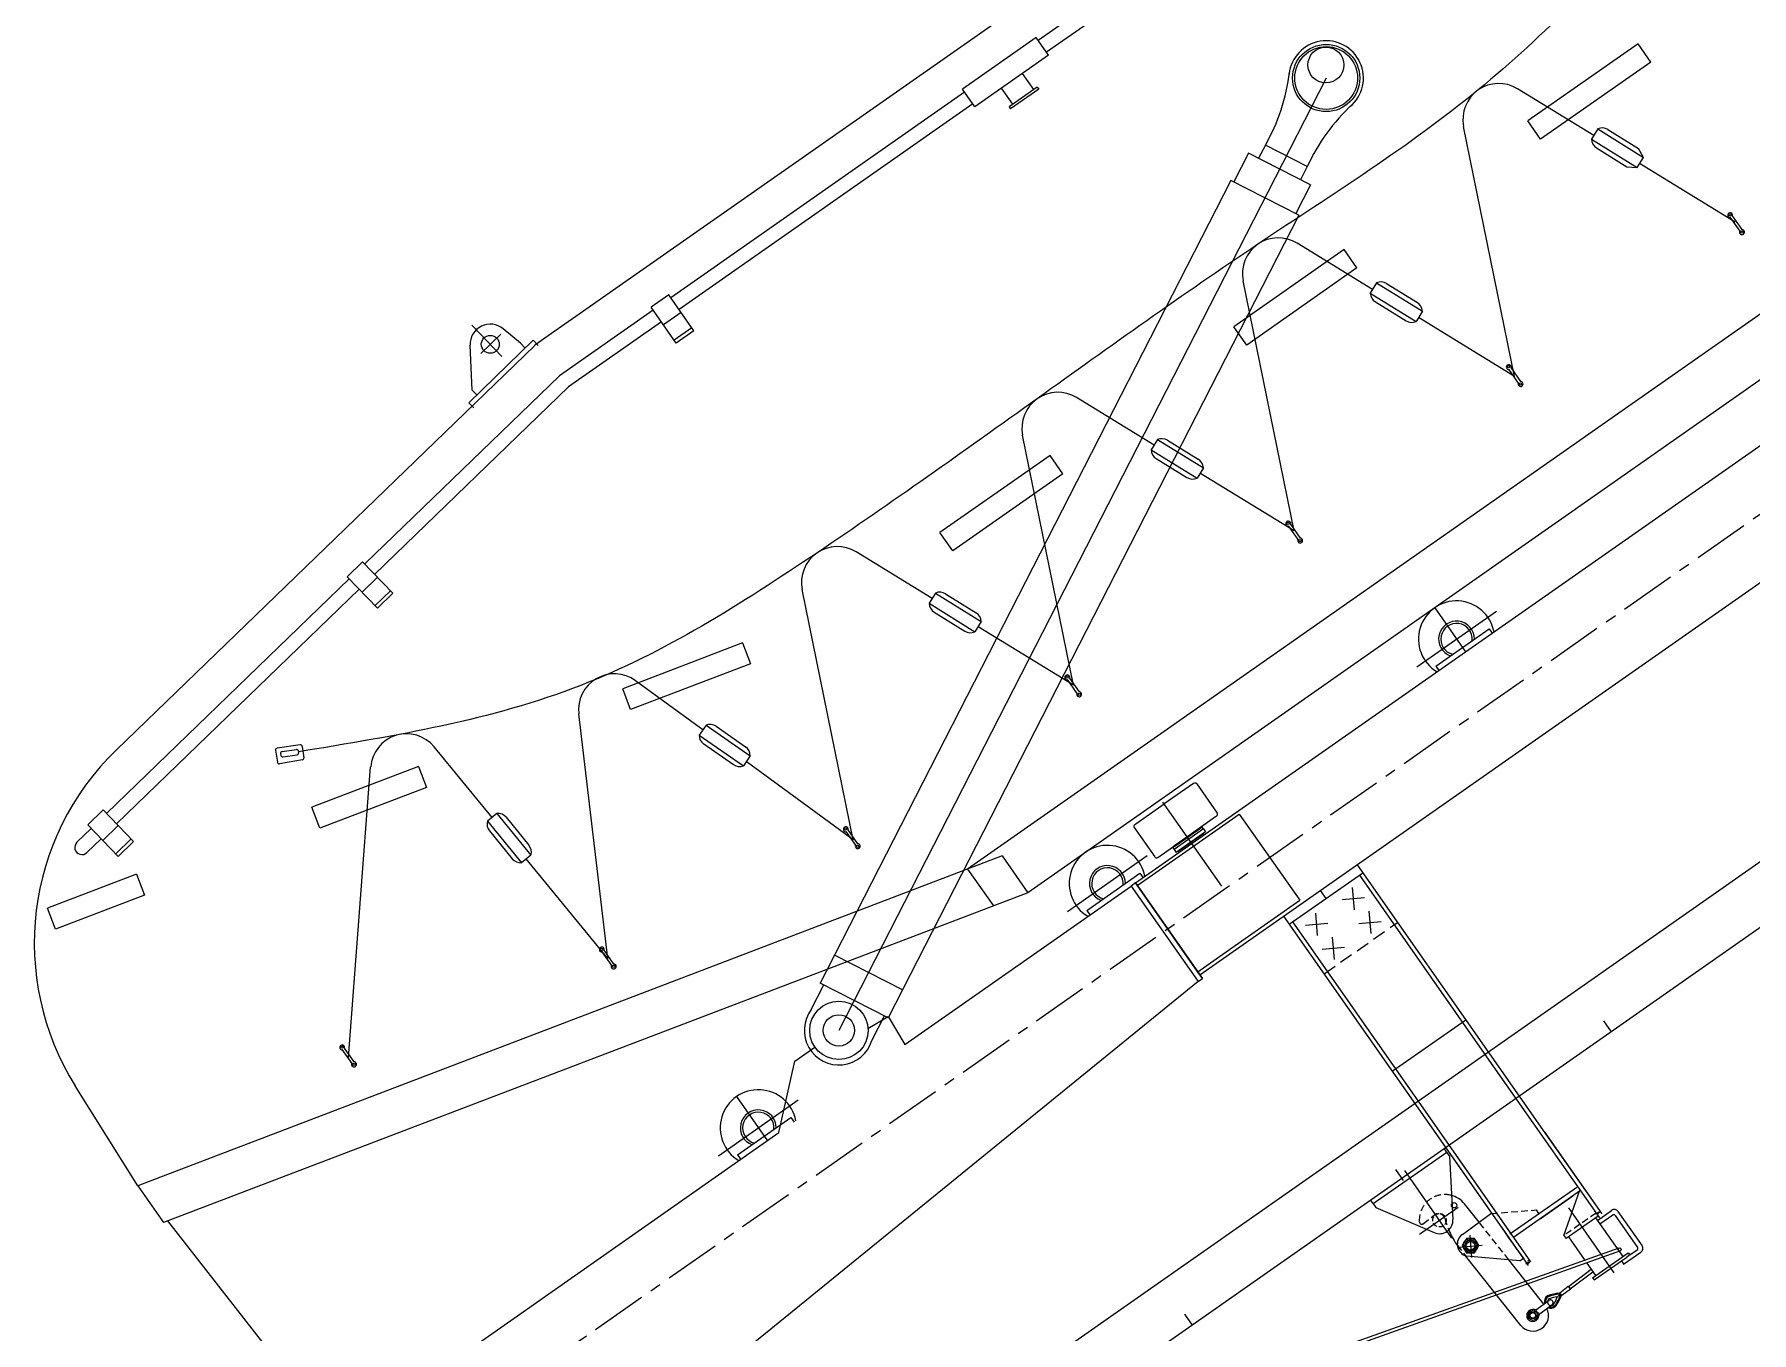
# Model space of a CAD drawing. Header units: millimetres. Extents: x -1838618 to -1600818, y -1770412 to -1553248.
# Drawn here: x -1829004 to -1825175, y -1641528 to -1638634 of the extents above; entities that cross this region are included whole.
import ezdxf

# ---------------------------------------------------------------- set-up
doc = ezdxf.new("R2010")
doc.units = ezdxf.units.MM
doc.header["$LTSCALE"] = 100
doc.header["$PDMODE"] = 35
for name, pattern in [('CENTER', [2, 1.25, -0.25, 0.25, -0.25]), ('CENTER2', [28.575, 19.05, -3.175, 3.175, -3.175]), ('DASHED', [0.75, 0.5, -0.25]), ('KM_LONGDASH_SHORTDASH', [17, 10, -2, 3, -2])]:
    doc.linetypes.add(name, pattern=pattern)
doc.layers.add('3中心线层', color=1, linetype='KM_LONGDASH_SHORTDASH', lineweight=13)
for name, color, linetype in [('CENTER', 6, 'CENTER2'), ('DIMEN0', 4, 'Continuous'), ('DRAWING', 7, 'Continuous'), ('DRAWING0', 75, 'Continuous'), ('EQUIP', 7, 'Continuous'), ('HIDDEN0', 125, 'DASHED'), ('HULL', 7, 'Continuous'), ('PV-ADF', 7, 'Continuous'), ('PV-AE2', 7, 'Continuous'), ('SOLID', 7, 'Continuous')]:
    doc.layers.add(name, color=color, linetype=linetype)

# ---------------------------------------------------------------- blocks, each defined once
blk = doc.blocks.new('A$C52FD3DF6')
for p, q in [((1000, 865), (0, 865)), ((0, 825), (0, 865)), ((0, 825), (0, 765)), ((1000, 815), (0, 815)), ((1000, 825), (1000, 765)), ((1000, 765), (628, 164))]:
    blk.add_line(p, q)
at = {"color": 7}
blk.add_line((0, 765), (372, 164), dxfattribs=at)
blk.add_arc((500, 242, 0), 150, 211.3045, 328.6953, dxfattribs=at)
at = {"layer": 'CENTER', "color": 7}
for p, q in [((500, 0), (500, 917)), ((229, 242, 0), (755, 242, 0))]:
    blk.add_line(p, q, dxfattribs=at)
at = {"layer": 'DRAWING0', "color": 7, "linetype": 'DASHED'}
blk.add_circle((500, 242, 0), 75, dxfattribs=at)
blk = doc.blocks.new('fet')
blk.add_line((136129.9, 12849.6), (136129.9, 12841.6))
at = {"xscale": 0.2, "yscale": 0.2, "zscale": 0.2}
blk.add_blockref('A$C52FD3DF6', (135929.9, 12676.6), dxfattribs=at)
blk = doc.blocks.new('rr')
blk.add_circle((12724.9, 2371), 15)
at = {"layer": 'DRAWING'}
for p, q in [((12688.4, 2385.1), (12610.8, 2384.9)), ((12688.5, 2356.9), (12616.6, 2356.7))]:
    blk.add_line(p, q, dxfattribs=at)
for centre, radius in [((12724.9, 2371), 17.6), ((12725.4, 2371), 15)]:
    blk.add_circle(centre, radius, dxfattribs=at)
for centre, radius, start, end in [((12610.9, 2370.8), 14.1, 90.12704, 270.12704), ((12688.4, 2400.1), 15, 270.12704, 321.90028), ((12688.5, 2341.9), 15, 38.35367, 90.12704), ((12690.8, 2398.2), 20, 270.12704, 321.90028), ((12690.9, 2343.7), 20, 38.35367, 90.12704), ((12725.4, 2371), 32, 218.35367, 141.90028), ((12725.4, 2371), 24, 218.35367, 141.90028)]:
    blk.add_arc(centre, radius, start, end, dxfattribs=at)
at = {"layer": 'HIDDEN0'}
blk.add_arc((12608.9, 2370.8), 16.1, 298.6358, 61.61831, dxfattribs=at)
blk = doc.blocks.new('A$C5328532F')
at = {"linetype": 'Continuous', "extrusion": (-0.573576, 0.819152, 0)}
for p, q in [((-5298.3, -897.1, 1180), (-5179.5, -813.9, 1180)), ((-6076.6, -1442.1, 1180), (-5957.9, -1358.9, 1180)), ((-5967.1, -1381.1, 1180), (-5967.1, -1381.1, 1180)), ((-5959.1, -1392.6, 1180), (-5959.1, -1392.6, 1180)), ((-5956.1, -1396.9, 1180), (-5950.3, -1405, 1180)), ((-5943.5, -1414.8, 1180), (-5836.8, -1567.2, 1180)), ((-5837.9, -1565.6, 1180), (-5843.7, -1557.4, 1180)), ((-5831.6, -1574.6, 1180), (-5831.6, -1574.6, 1180)), ((-5831.1, -1575.4, 1180), (-5818.5, -1593.4, 1180)), ((-5824.7, -1584.4, 1180), (-5824.7, -1584.4, 1180)), ((-6854.7, -1986.9, 1180), (-6735.9, -1903.7, 1180))]:
    blk.add_line(p, q, dxfattribs=at)
at = {"linetype": 'Continuous'}
for p, q in [((-5179.5, -813.9, 1180), (-5172.6, -823.8, 1180)), ((-5298.3, -897.1, 1180), (-5291.4, -906.9, 1180)), ((-5957.9, -1358.9, 1180), (-5951, -1368.8, 1180)), ((-6076.6, -1442.1, 1180), (-6069.8, -1451.9, 1180)), ((-6735.9, -1903.7, 1180), (-6729, -1913.5, 1180)), ((-6854.7, -1986.9, 1180), (-6847.8, -1996.7, 1180))]:
    blk.add_line(p, q, dxfattribs=at)
for p, q in [((-5810.5, -1248.2, 1180), (-5883.3, -1299.2, 1180)), ((-5823, -1258.8, 1180), (-5880.4, -1299, 1180)), ((-5543.1, -1415.3, 1180), (-5555.7, -1397.2, 1180)), ((-5201.9, -2136.8, 1180), (-5234.1, -2096.1, 1180)), ((-5239.2, -2163.9, 1180), (-5175.4, -2117.6, 1180)), ((-5250.3, -2188.4, 1180), (-5252.6, -2185.6, 1180)), ((-5109, -2366.8, 1180), (-5231.9, -2211.7, 1180)), ((-5111.1, -2223.1, 1180), (-5229.7, -2212.4, 1180)), ((-5111.1, -2223.1, 1180), (-5103.1, -2217.2, 1180)), ((-5174.9, -2247.4, 1180), (-5174.9, -2247.4, 1180)), ((-5057.5, -2319.2, 1180), (-5135.3, -2220.9, 1180))]:
    blk.add_line(p, q)
at = {"color": 0, "linetype": 'Continuous'}
blk.add_line((-5736.5, -1226.8, 1180), (-5601.8, -1419.2, 1180), dxfattribs=at)
at = {"color": 1, "linetype": 'Continuous'}
for p, q in [((-6265.3, -1320.4, 1180), (-6207.9, -1402.2, 1180)), ((-8192, -2055.7, 1180), (-8331.2, -1832.8, 1180)), ((-8192, -2055.7, 1180), (-8134.6, -2137.6, 1180))]:
    blk.add_line(p, q, dxfattribs=at)
at = {"color": 1, "linetype": 'ByBlock'}
for p, q in [((-6341.9, -1349.6, 1180), (-6284.6, -1431.5, 1180)), ((-4924.7, -1687.9, 1180), (-4907.5, -1712.4, 1180)), ((-5388.5, -2019.3, 1180), (-5371.3, -2043.8, 1180))]:
    blk.add_line(p, q, dxfattribs=at)
at = {"color": 0}
for p, q in [((-5012.7, -2166.6, 1180), (-4977, -2065.1, 1180)), ((-5065.7, -2129.3, 1180), (-4992.8, -2078.3, 1180)), ((-4937.9, -2132.9, 1180), (-4906.4, -2110.4, 1180)), ((-4903.8, -2120.8, 1180), (-4932.4, -2140.8, 1180)), ((-5012.7, -2166.6, 1180), (-5008.1, -2173.1, 1180)), ((-4948.8, -2260.5, 1180), (-4869.3, -2204.8, 1180)), ((-4945.3, -2265.4, 1180), (-4872.4, -2214.4, 1180)), ((-4879.8, -2230.2, 1180), (-4841, -2203.5, 1180)), ((-4865.8, -2209.7, 1180), (-4872.4, -2214.4, 1180)), ((-4869.3, -2204.8, 1180), (-4865.8, -2209.7, 1180)), ((-4865.8, -2209.7, 1180), (-4849.4, -2198.5, 1180)), ((-4884.7, -2222.9, 1180), (-4879.8, -2230.2, 1180)), ((-4948.8, -2260.5, 1180), (-4945.3, -2265.4, 1180)), ((-5048.5, -2312.5, 1180), (-5046.5, -2311.1, 1180))]:
    blk.add_line(p, q, dxfattribs=at)
at = {"color": 2}
for p, q in [((-4890.4, -2194.9, 1180), (-7856.9, -3250, 1180)), ((-4886.4, -2200.5, 1180), (-7848.7, -3256.2, 1180)), ((-5002.9, -2279.9, 1180), (-4952.2, -2241.6, 1180)), ((-4998.6, -2285.5, 1180), (-4948.2, -2247.3, 1180))]:
    blk.add_line(p, q, dxfattribs=at)
for centre, radius in [((-5257.5, -2099.1, 1180), 6), ((-5082, -2344.6, 1180), 11)]:
    blk.add_circle(centre, radius)
at = {"color": 0}
blk.add_circle((-4888.4, -2197.7, 1180), 3.42, dxfattribs=at)
for centre, radius, start, end in [((-5278.3, -2131.9, 1180), 56.8, 38.9533, 76.4963), ((-5087.5, -2077.1, 1180), 197.5, 202.8667, 213.3158), ((-5223.2, -2185.9, 1180), 27.2, 125.9723, 256.1589), ((-5082, -2344.6, 1180), 35, 219.396, 26.4761)]:
    blk.add_arc(centre, radius, start, end)
for centre, radius, start, end in [((-4900.5, -2118.5, 1180), 10, 35, 126.1995), ((-4901.5, -2124, 1180), 4, 35, 125), ((-4851.7, -2195.2, 1180), 4, 304.4978, 35), ((-4846.7, -2195.3, 1180), 10, 303.8005, 35)]:
    blk.add_arc(centre, radius, start, end, dxfattribs=at)
at = {"layer": '3中心线层', "ltscale": 10}
for p, q in [((-5506.9, -1417.5, 1180), (-5457.1, -1413.1, 1180)), ((-5479.8, -1440.2, 1180), (-5484.2, -1390.4, 1180)), ((-5561.8, -1497.5, 1180), (-5566.1, -1447.7, 1180)), ((-5442.6, -1493.4, 1180), (-5446.9, -1443.6, 1180)), ((-5588.8, -1474.8, 1180), (-5539, -1470.5, 1180)), ((-5469.6, -1470.7, 1180), (-5419.8, -1466.3, 1180)), ((-5551.6, -1528.1, 1180), (-5501.8, -1523.7, 1180)), ((-5524.5, -1550.8, 1180), (-5528.8, -1501, 1180)), ((-5217.7, -2215.3, 1180), (-5222.1, -2165.5, 1180)), ((-5244.8, -2192.5, 1180), (-5195, -2188.2, 1180))]:
    blk.add_line(p, q, dxfattribs=at)
at = {"layer": 'CENTER', "extrusion": (-0.087156, 0.996195, 1e-16)}
for p, q in [((-5341, -898.9, 1180), (-5163.1, -774.4, 1180)), ((-6119.4, -1443.9, 1180), (-5941.5, -1319.4, 1180)), ((-6897.4, -1988.7, 1180), (-6719.5, -1864.2, 1180))]:
    blk.add_line(p, q, dxfattribs=at)
at = {"layer": 'CENTER'}
for p, q in [((-5300.8, -767, 1180), (-5232, -865.3, 1180)), ((-5300.8, -767, 1180), (-5232, -865.3, 1180)), ((-5842.1, -1292.6, 1180), (-5906.8, -1200.2, 1180)), ((-5775.5, -1387.6, 1180), (-5842.1, -1292.6, 1180)), ((-6857.2, -1856.8, 1180), (-6788.4, -1955.1, 1180)), ((-5002.9, -2104.6, 1180), (-4901.5, -2249.4, 1180))]:
    blk.add_line(p, q, dxfattribs=at)
at = {"layer": 'Defpoints', "color": 0, "linetype": 'ByBlock'}
blk.add_point((-6731.6, -1789.1, 1180), dxfattribs=at)
at = {"layer": 'DIMEN0', "linetype": 'Continuous'}
blk.add_line((-5137, -2170.5, 1180), (-5136.8, -2169.2, 1180), dxfattribs=at)
at = {"layer": 'DIMEN0', "color": 0, "linetype": 'ByBlock'}
for centre, radius in [((-5221, -2189, 1180), 12.5), ((-5221.1, -2189.4, 1180), 9.75), ((-5221.1, -2189.4, 1180), 9.75), ((-5221.1, -2189.4, 1180), 9.75)]:
    blk.add_circle(centre, radius, dxfattribs=at)
at = {"layer": 'DRAWING', "linetype": 'Continuous'}
for p, q in [((-5838.3, -1158.5, 1180), (-5903.9, -1204.3, 1180)), ((-5816, -1260, 1180), (-5881.6, -1305.9, 1180)), ((-5818.9, -1255.9, 1180), (-5823, -1258.8, 1180)), ((-5816, -1260, 1180), (-5818.9, -1255.9, 1180)), ((-5880.4, -1299, 1180), (-5884.4, -1301.8, 1180)), ((-5882.9, -1298.9, 1180), (-5881.2, -1297.7, 1180)), ((-5881.2, -1297.7, 1180), (-5880.4, -1299, 1180))]:
    blk.add_line(p, q, dxfattribs=at)
at = {"layer": 'DRAWING', "linetype": 'Continuous', "extrusion": (2e-16, 3e-16, -1)}
for p, q in [((-5831.4, -1159.7, 1180), (-5785.8, -1224.8, 1180)), ((-5787, -1231.8, 1180), (-5821.8, -1256.1, 1180)), ((-5816, -1260, 1180), (-5811.5, -1266.6, 1180)), ((-5811.5, -1266.6, 1180), (-5877, -1312.5, 1180)), ((-5884.4, -1301.8, 1180), (-5877, -1312.5, 1180))]:
    blk.add_line(p, q, dxfattribs=at)
at = {"layer": 'DRAWING', "linetype": 'Continuous', "extrusion": (1e-16, 2e-16, -1)}
for p, q in [((-5970.6, -1257.2, 1180), (-5925, -1322.3, 1180)), ((-5823.9, -1257.6, 1180), (-5823, -1258.8, 1180)), ((-5918.1, -1323.5, 1180), (-5883.3, -1299.2, 1180))]:
    blk.add_line(p, q, dxfattribs=at)
at = {"layer": 'DRAWING', "extrusion": (-0.087156, 0.996195, 0)}
for p, q in [((-5473.8, -1339.9, 1180), (-5102.2, -1870.5, 1180)), ((-5468.5, -1363.1, 1180), (-5200.7, -1745.6, 1180)), ((-5637.6, -1454.6, 1180), (-5262, -1991.1, 1180)), ((-5617.6, -1467.5, 1180), (-5254.8, -1985.6, 1180)), ((-5200.7, -1745.6, 1180), (-4933.5, -2127.2, 1180)), ((-5058.8, -1932.6, 1180), (-4928.6, -2118.4, 1180)), ((-5055.6, -1937.1, 1180), (-4928.6, -2118.4, 1180)), ((-5254.8, -1985.6, 1180), (-5087, -2225.3, 1180)), ((-5251.7, -1990.1, 1180), (-5087, -2225.3, 1180)), ((-5262, -1991.1, 1180), (-5092.5, -2233.1, 1180)), ((-5258.8, -1995.5, 1180), (-5092.5, -2233.1, 1180)), ((-4984.3, -2059.2, 1180), (-5133.4, -2163.6, 1180)), ((-4976, -2066.4, 1180), (-5125.1, -2170.8, 1180)), ((-4976, -2066.4, 1180), (-5125.1, -2170.8, 1180)), ((-5173, -2097.5, 1180), (-5173, -2097.5, 1180)), ((-5163.4, -2116.2, 1180), (-5163.4, -2116.2, 1180)), ((-5163.4, -2120.8, 1180), (-5163.4, -2120.8, 1180)), ((-5160.3, -2120.7, 1180), (-5160.3, -2120.6, 1180)), ((-4936.4, -2123, 1180), (-5008.1, -2173.1, 1180)), ((-4944.7, -2111.1, 1180), (-4936.4, -2123, 1180)), ((-4942.1, -2126.9, 1180), (-4889.1, -2202.7, 1180)), ((-4934.9, -2114.1, 1180), (-4939.8, -2117.5, 1180)), ((-4931.8, -2114, 1180), (-4936.7, -2117.4, 1180)), ((-4931.8, -2114, 1180), (-4936.7, -2117.4, 1180)), ((-4898.2, -2121.8, 1180), (-4848.4, -2192.9, 1180)), ((-4892.3, -2112.7, 1180), (-4838.5, -2189.6, 1180)), ((-5152, -2148.1, 1180), (-5117.4, -2197.6, 1180)), ((-5143.4, -2160.4, 1180), (-5108.8, -2209.9, 1180)), ((-5002.7, -2169.4, 1180), (-4965.5, -2222.6, 1180)), ((-4889.1, -2202.7, 1180), (-4881.5, -2213.4, 1180)), ((-5092.8, -2226.7, 1180), (-5097.8, -2230.2, 1180)), ((-5089.7, -2226.6, 1180), (-5094.6, -2230.1, 1180)), ((-5089.7, -2226.6, 1180), (-5094.6, -2230.1, 1180)), ((-4961.5, -2228.3, 1180), (-4942.2, -2255.9, 1180))]:
    blk.add_line(p, q, dxfattribs=at)
at = {"layer": 'DRAWING'}
for p, q in [((-5967.6, -1380.4, 1180), (-5977.4, -1387.3, 1180)), ((-5828.3, -1600.3, 1180), (-5818.5, -1593.4, 1180)), ((-5102.2, -1870.5, 1180), (-5058.8, -1932.6, 1180)), ((-5102.2, -1870.5, 1180), (-5058.8, -1932.6, 1180)), ((-5022, -2293.9, 1180), (-5003.2, -2279.5, 1180)), ((-5017.2, -2300.2, 1180), (-5022, -2293.9, 1180)), ((-4998.3, -2285.8, 1180), (-5017.2, -2300.2, 1180)), ((-5003.2, -2279.5, 1180), (-4998.3, -2285.8, 1180)), ((-5027.4, -2302.9, 1180), (-5021.5, -2298.3, 1180)), ((-5022.3, -2297.1, 1180), (-5020.6, -2299.5, 1180)), ((-5021.5, -2298.3, 1180), (-5019.7, -2297, 1180))]:
    blk.add_line(p, q, dxfattribs=at)
at = {"layer": 'DRAWING', "extrusion": (-0.573576, 0.819152, -2e-16)}
blk.add_line((-5818.5, -1593.4, 1180), (-5967.6, -1380.4, 1180), dxfattribs=at)
at = {"layer": 'DRAWING', "extrusion": (-0.104047, 0.994572, -1.671e-13)}
blk.add_line((-5137.5, -2169.7, 1180), (-5102.1, -2218.6, 1180), dxfattribs=at)
at = {"layer": 'DRAWING'}
for radius in [65, 35]:
    blk.add_circle((-6629, -1709.2, 1180), radius, dxfattribs=at)
for centre, radius, start, end in [((-5252.1, -836.7, 1180), 85, 10.6843, 239.3157), ((-5252.1, -836.7, 1180), 40, 359.9004, 250.0996), ((-5252.1, -836.7, 1180), 35, 353.9177, 256.0823), ((-6030.4, -1381.7, 1180), 85, 10.6843, 239.3157), ((-6030.4, -1381.7, 1180), 40, 359.9004, 250.0996), ((-6030.4, -1381.7, 1180), 35, 353.9177, 256.0823), ((-6808.5, -1926.5, 1180), 85, 10.6843, 239.3157), ((-6808.5, -1926.5, 1180), 40, 359.9004, 250.0996), ((-6808.5, -1926.5, 1180), 35, 353.9177, 256.0823), ((-5016.7, -2381.5, 1180), 86.7, 93.8256, 111.8753), ((-5094.8, -2183.6, 1180), 132.8, 303.0054, 303.4326), ((-5041.7, -2313.7, 1180), 14.7, 119.7978, 196.8835), ((-5041.7, -2313.7, 1180), 12.5, 120.4658, 193.3203), ((-5041.7, -2313.7, 1180), 7.31, 122.077, 173.3474), ((-5016.7, -2381.5, 1180), 84.5, 93.8256, 111.8753), ((-5041.7, -2313.7, 1180), 14.7, 245.3212, 274.6575), ((-5016.7, -2381.5, 1180), 79.3, 97.7786, 111.564), ((-5041.7, -2313.7, 1180), 12.5, 251.0208, 276.5899), ((-5040.5, -2315.4, 1180), 7.31, 259.2906, 310.5612), ((-5041.7, -2313.7, 1180), 12.5, 276.5899, 314.1648), ((-5041.7, -2313.7, 1180), 14.7, 275.768, 314.8328), ((-5102.3, -2279.2, 1180), 78.5, 327.6767, 342.4092), ((-5100.4, -2271.7, 1180), 84.5, 322.8609, 340.805), ((-5100.4, -2271.7, 1180), 86.7, 322.7553, 340.805), ((-5098.2, -2200.2, 1180), 127.8, 308.5499, 308.9927)]:
    blk.add_arc(centre, radius, start, end, dxfattribs=at)
at = {"layer": 'DRAWING', "linetype": 'Continuous'}
for centre, start, end in [((-5835.5, -1162.6, 1180), 35, 125), ((-5789.9, -1227.7, 1180), 305, 35), ((-5966.5, -1254.3, 1180), 125, 215), ((-5920.9, -1319.4, 1180), 215, 305)]:
    blk.add_arc(centre, 5, start, end, dxfattribs=at)
at = {"layer": 'DRAWING'}
for centre, start_param, end_param in [((-4941.7, -2114.8, 1180), -1.570796, 0), ((-4938.6, -2114.7, 1180), -1.570796, 0), ((-4938.6, -2114.7, 1180), -1.570796, 0), ((-5094.7, -2224, 1180), 0, 1.570796), ((-5091.6, -2223.9, 1180), 0, 1.570796), ((-5091.6, -2223.9, 1180), 0, 1.570796)]:
    blk.add_ellipse(centre, major_axis=(1.89, -2.7), ratio=0.910148, start_param=start_param, end_param=end_param, dxfattribs=at)
at = {"layer": 'DRAWING0', "linetype": 'DASHED', "ltscale": 0.3}
for p, q in [((-5326.6, -2140.4, 1180), (-5302, -2120.9, 1180)), ((-5135.3, -2220.9, 1180), (-5201.9, -2136.8, 1180)), ((-5175.4, -2117.6, 1180), (-5074.2, -2109.4, 1180)), ((-5068.4, -2117.5, 1180), (-5074.2, -2109.4, 1180)), ((-5250.3, -2188.4, 1180), (-5231.9, -2211.7, 1180))]:
    blk.add_line(p, q, dxfattribs=at)
at = {"layer": 'DRAWING0', "linetype": 'DASHED', "ltscale": 0.3, "extrusion": (-0.087156, 0.996195, 0)}
blk.add_line((-4941, -2116.4, 1180), (-5012.7, -2166.6, 1180), dxfattribs=at)
at = {"layer": 'DRAWING0', "color": 0}
for p, q in [((-5223.1, -2203.2, 1180), (-5222.7, -2203.7, 1180)), ((-5221.1, -2200.6, 1180), (-5221.1, -2199.1, 1180)), ((-5218.1, -2203.4, 1180), (-5218.5, -2203.9, 1180))]:
    blk.add_line(p, q, dxfattribs=at)
at = {"layer": 'DRAWING0', "color": 0, "elevation": 1180}
blk.add_lwpolyline([(-5202.7, -2189), (-5211.9, -2173.2), (-5230.2, -2173.2), (-5239.3, -2189), (-5230.2, -2204.9), (-5211.9, -2204.9)], close=True, dxfattribs=at)
at = {"layer": 'DRAWING0'}
blk.add_circle((-5221, -2189, 1180), 15.8, dxfattribs=at)
at = {"layer": 'DRAWING0', "linetype": 'DASHED', "ltscale": 0.3}
for centre, radius, start, end in [((-5278.3, -2131.9, 1180), 56.8, 76.4963, 183.2733), ((-5329.5, -2135.6, 1180), 5.58, 175.4576, 300.6345), ((-5292.7, -2132.6, 1180), 15, 17.0084, 128.3752), ((-5087.5, -2077.1, 1180), 197.5, 195.0134, 202.8667)]:
    blk.add_arc(centre, radius, start, end, dxfattribs=at)
at = {"layer": 'DRAWING0', "color": 0}
for centre, radius, start, end in [((-5218.9, -2177.4, 1180), 4.12, 153.6562, 213.875), ((-5221.1, -2176.3, 1180), 1.71, 28.1685, 152.6178), ((-5218.9, -2177.4, 1180), 3.47, 153.6562, 219.9331), ((-5221.1, -2176.3, 1180), 1.06, 28.1685, 152.6178), ((-5223.3, -2177.4, 1180), 3.5, 320.1476, 26.0067), ((-5223.3, -2177.4, 1180), 4.15, 326.1462, 26.0067), ((-5227, -2199.5, 1180), 5.4, 316.9282, 4.319), ((-5225.2, -2200.4, 1180), 4.17, 307.8738, 357.923), ((-5216.9, -2200, 1180), 4.24, 187.6921, 247.1572), ((-5216.7, -2199.8, 1180), 3.85, 169.3823, 248.7713)]:
    blk.add_arc(centre, radius, start, end, dxfattribs=at)
at = {"layer": 'EQUIP', "color": 21, "linetype": 'ByBlock'}
for p, q in [((-5827.4, 854.1, 1180), (-7306.8, -181.8, 1180)), ((-3095.2, 777.3, 1180), (-6208, -1402.3, 1180)), ((-3491.7, 646.1, 1180), (-6341.9, -1349.6, 1180)), ((-5978, 642.2, 1180), (-6184.7, 497.5, 1180)), ((-5959.6, 616, 1180), (-6166.4, 471.3, 1180)), ((-6189.3, 504, 1180), (-6353.1, 389.3, 1180)), ((-6161.8, 464.7, 1180), (-6189.3, 504, 1180)), ((-6161.8, 464.7, 1180), (-6325.6, 350, 1180)), ((-4847.5, 490.3, 1180), (-5093.3, 318.2, 1180)), ((-4818.9, 449.4, 1180), (-4847.5, 490.3, 1180)), ((-6194.6, 388.2, 1180), (-6219.8, 424.1, 1180)), ((-4818.9, 449.4, 1180), (-5064.6, 277.3, 1180)), ((-5542.7, 414, 1180), (-6629, -1709.2, 1180)), ((-6325.6, 350, 1180), (-6353.1, 389.3, 1180)), ((-6241.4, 355.4, 1180), (-6266.6, 391.3, 1180)), ((-6186.6, 393.8, 1180), (-6249.4, 349.8, 1180)), ((-6183.3, 389, 1180), (-6246.1, 345, 1180)), ((-6186.6, 393.8, 1180), (-6183.3, 389, 1180)), ((-4946.4, 286, 1180), (-5116.1, 390, 1180)), ((-6348.6, 382.8, 1180), (-7003.6, -75.9, 1180)), ((-6330.2, 356.6, 1180), (-6985.2, -102.1, 1180)), ((-6249.4, 349.8, 1180), (-6246.1, 345, 1180)), ((-5064.6, 277.3, 1180), (-5093.3, 318.2, 1180)), ((-5122.6, -251.6, 1180), (-5236.3, 305.8, 1180)), ((-4937.2, 300.8, 1180), (-4951.5, 277.9, 1180)), ((-4951.5, 277.9, 1180), (-4849.8, 214.2, 1180)), ((-4937.2, 300.8, 1180), (-4835.5, 237, 1180)), ((-4914.7, 299.1, 1180), (-4846.7, 256.5, 1180)), ((-4940.2, 258.5, 1180), (-4872.2, 215.8, 1180)), ((-4849.8, 214.2, 1180), (-4835.5, 237, 1180)), ((-4835.5, 237, 1180), (-4846.7, 256.5, 1180)), ((-4872.2, 215.8, 1180), (-4849.8, 214.2, 1180)), ((-4631.1, 92.5, 1180), (-4844.2, 223.2, 1180)), ((-4642.6, 103.4, 1180), (-4620.9, 72.4, 1180)), ((-4637.6, 106.8, 1180), (-4616, 75.9, 1180)), ((-5439.2, -57.4, 1180), (-5607.6, 45.9, 1180)), ((-5502.9, 31.5, 1180), (-5748.6, -140.6, 1180)), ((-5474.2, -9.5, 1180), (-5502.9, 31.5, 1180)), ((-5474.2, -9.5, 1180), (-5719.9, -181.6, 1180)), ((-7008.2, -69.3, 1180), (-7047.5, -96.9, 1180)), ((-6952.1, -149.3, 1180), (-7008.2, -69.3, 1180)), ((-5614.1, -595.8, 1180), (-5727.8, -38.3, 1180)), ((-5430.3, -42.8, 1180), (-5444.4, -65.7, 1180)), ((-5444.4, -65.7, 1180), (-5342.3, -128.7, 1180)), ((-5430.3, -42.8, 1180), (-5328.1, -105.7, 1180)), ((-5407.9, -44.2, 1180), (-5339.5, -86.4, 1180)), ((-7042.9, -103.4, 1180), (-7252.1, -249.9, 1180)), ((-6991.4, -176.9, 1180), (-7047.5, -96.9, 1180)), ((-6980.6, -108.6, 1180), (-7019.9, -136.2, 1180)), ((-5433.1, -85.1, 1180), (-5364.7, -127.2, 1180)), ((-5328.1, -105.7, 1180), (-5342.3, -128.7, 1180)), ((-7447.3, -137.1, 1180), (-7380.1, -206.6, 1180)), ((-7338.8, -177.3, 1180), (-7377.1, -145.2, 1180)), ((-7024.5, -129.6, 1180), (-7231.7, -274.7, 1180)), ((-6956.7, -142.8, 1180), (-6996, -170.3, 1180)), ((-6952.1, -149.3, 1180), (-6991.4, -176.9, 1180)), ((-5719.9, -181.6, 1180), (-5748.6, -140.6, 1180)), ((-5122.6, -251.6, 1180), (-5337, -120.1, 1180)), ((-8239.4, -1083.6, 1180), (-7307, -182, 1180)), ((-7454.2, -309.8, 1180), (-7310.4, -170.7, 1180)), ((-7446.6, -281.6, 1180), (-7451, -181.7, 1180)), ((-7427.3, -200.3, 1180), (-7382.8, -157.3, 1180)), ((-7338.8, -177.3, 1180), (-7328.4, -188.1, 1180)), ((-7310.4, -170.7, 1180), (-7299.3, -182.2, 1180)), ((-7686, -669.4, 1180), (-7252.1, -249.9, 1180)), ((-5136.1, -235.1, 1180), (-5114.4, -266, 1180)), ((-5131.2, -231.6, 1180), (-5109.5, -262.6, 1180)), ((-7663.7, -692.4, 1180), (-7231.7, -274.7, 1180)), ((-7446.6, -281.6, 1180), (-7436.2, -292.4, 1180)), ((-5926.3, -404.3, 1180), (-6099.1, -298.3, 1180)), ((-7454.2, -309.8, 1180), (-7443, -321.3, 1180)), ((-2987.2, -367.8, 1180), (-6888.3, -3099.4, 1180)), ((-6105.6, -939.9, 1180), (-6219.3, -382.4, 1180)), ((-5918.9, -392.2, 1180), (-5933, -415.2, 1180)), ((-5933, -415.2, 1180), (-5830.6, -477.8, 1180)), ((-5918.9, -392.2, 1180), (-5816.5, -454.8, 1180)), ((-5896.5, -393.6, 1180), (-5828, -435.5, 1180)), ((-6158.2, -427.4, 1180), (-6403.9, -599.5, 1180)), ((-6129.5, -468.4, 1180), (-6158.2, -427.4, 1180)), ((-5921.5, -434.5, 1180), (-5853, -476.4, 1180)), ((-5816.5, -454.8, 1180), (-5830.6, -477.8, 1180)), ((-6129.5, -468.4, 1180), (-6375.3, -640.4, 1180)), ((-5614.1, -595.8, 1180), (-5824, -467, 1180)), ((-6375.3, -640.4, 1180), (-6403.9, -599.5, 1180)), ((-5627.5, -584.2, 1180), (-5605.9, -615.1, 1180)), ((-5622.6, -580.7, 1180), (-5600.9, -611.7, 1180)), ((-6421, -746.4, 1180), (-6590.6, -642.4, 1180)), ((-7690.8, -664.4, 1180), (-7725.3, -697.8, 1180)), ((-7622.9, -734.7, 1180), (-7690.8, -664.4, 1180)), ((-8261.2, -1225.7, 1180), (-7720.5, -702.8, 1180)), ((-8239, -1248.7, 1180), (-7698.2, -725.8, 1180)), ((-7657.4, -768, 1180), (-7725.3, -697.8, 1180)), ((-7657.4, -699, 1180), (-7691.9, -732.3, 1180)), ((-6597.1, -1284.1, 1180), (-6710.8, -726.6, 1180)), ((-7628.5, -728.9, 1180), (-7663, -762.3, 1180)), ((-7622.9, -734.7, 1180), (-7657.4, -768, 1180)), ((-6413.5, -734.2, 1180), (-6427.7, -757.1, 1180)), ((-6427.7, -757.1, 1180), (-6325.8, -820.5, 1180)), ((-6413.5, -734.2, 1180), (-6311.6, -797.6, 1180)), ((-6391, -735.8, 1180), (-6322.9, -778.2, 1180)), ((-6416.4, -776.5, 1180), (-6348.2, -819, 1180)), ((-6311.6, -797.6, 1180), (-6325.8, -820.5, 1180)), ((-6105.6, -939.9, 1180), (-6318.8, -809.2, 1180)), ((-6844, -845.5, 1180), (-7110.9, -947.4, 1180)), ((-6844, -845.5, 1180), (-6826.1, -892.2, 1180)), ((-6826.1, -892.2, 1180), (-7093.1, -994.1, 1180)), ((-7093.1, -994.1, 1180), (-7110.9, -947.4, 1180)), ((-6932.4, -1039.1, 1180), (-7082.2, -929.6, 1180)), ((-6120.1, -927, 1180), (-6098.4, -958, 1180)), ((-6115.2, -923.6, 1180), (-6093.5, -954.5, 1180)), ((-7144.2, -1548.8, 1180), (-7208.9, -1003.6, 1180)), ((-6925.1, -1028.6, 1180), (-6940.5, -1050.7, 1180)), ((-6925.1, -1028.6, 1180), (-6826.5, -1096.9, 1180)), ((-6902.8, -1031.2, 1180), (-6836.8, -1077, 1180)), ((-6940.5, -1050.7, 1180), (-6841.9, -1119.1, 1180)), ((-6930.2, -1070.7, 1180), (-6864.2, -1116.4, 1180)), ((-7884.6, -1084.6, 1180), (-7880.7, -1111.5, 1180)), ((-7829.7, -1072.8, 1180), (-7881.2, -1080.1, 1180)), ((-7824.8, -1106, 1180), (-7876.1, -1114.9, 1180)), ((-7873.4, -1092.1, 1180), (-7872.8, -1096, 1180)), ((-7870, -1087.6, 1180), (-7838.3, -1083, 1180)), ((-7868.3, -1099.4, 1180), (-7836.6, -1094.9, 1180)), ((-7833.8, -1086.4, 1180), (-7833.2, -1090.4, 1180)), ((-7825.2, -1076.2, 1180), (-7821.6, -1101.5, 1180)), ((-7402.2, -1234.3, 1180), (-7531.1, -1077.1, 1180)), ((-6826.5, -1096.9, 1180), (-6841.9, -1119.1, 1180)), ((-6597.1, -1284.1, 1180), (-6835.5, -1109.9, 1180)), ((-7566.1, -1121.1, 1180), (-7803.5, -1211.7, 1180)), ((-7722.2, -1769.4, 1180), (-7672.7, -1121.8, 1180)), ((-7566.1, -1121.1, 1180), (-7548.3, -1167.8, 1180)), ((-7548.3, -1167.8, 1180), (-7785.7, -1258.4, 1180)), ((-8268.9, -1217.8, 1180), (-8303.4, -1251.1, 1180)), ((-8201, -1288, 1180), (-8268.9, -1217.8, 1180)), ((-7785.7, -1258.4, 1180), (-7803.5, -1211.7, 1180)), ((-8327.4, -1289.6, 1180), (-8295.7, -1259, 1180)), ((-8235.5, -1321.4, 1180), (-8303.4, -1251.1, 1180)), ((-8235.5, -1252.3, 1180), (-8270, -1285.6, 1180)), ((-7391.3, -1225.4, 1180), (-7412.2, -1242.4, 1180)), ((-7412.2, -1242.4, 1180), (-7336.4, -1335.4, 1180)), ((-7391.3, -1225.4, 1180), (-7315.5, -1318.4, 1180)), ((-7370.6, -1234.1, 1180), (-7319.9, -1296.4, 1180)), ((-6608.8, -1262.1, 1180), (-6587.1, -1293.1, 1180)), ((-8305.1, -1312.6, 1180), (-8273.5, -1282, 1180)), ((-8206.6, -1282.3, 1180), (-8241.1, -1315.6, 1180)), ((-8201, -1288, 1180), (-8235.5, -1321.4, 1180)), ((-7407.8, -1264.4, 1180), (-7357.1, -1326.7, 1180)), ((-4509.4, -1287.2, 1180), (-7191.1, -3165, 1180)), ((-6613.7, -1265.5, 1180), (-6592, -1296.5, 1180)), ((-6265.3, -1320.4, 1180), (-8192, -2055.7, 1180)), ((-7315.5, -1318.4, 1180), (-7336.4, -1335.4, 1180)), ((-7144.2, -1548.8, 1180), (-7326.1, -1327, 1180)), ((-8194.9, -1361.1, 1180), (-8393.4, -1436.8, 1180)), ((-8194.9, -1361.1, 1180), (-8177.1, -1407.8, 1180)), ((-8177.1, -1407.8, 1180), (-8375.5, -1483.5, 1180)), ((-6208, -1402.3, 1180), (-8134.6, -2137.6, 1180)), ((-8375.5, -1483.5, 1180), (-8393.4, -1436.8, 1180)), ((-7152.8, -1530.3, 1180), (-7131.1, -1561.2, 1180)), ((-7157.7, -1533.7, 1180), (-7136, -1564.7, 1180)), ((-7736.6, -1751.9, 1180), (-7715, -1782.9, 1180)), ((-7731.7, -1748.5, 1180), (-7710, -1779.4, 1180)), ((-7432.8, -3018.3, 1180), (-8124.8, -2133.9, 1180)), ((-5858.5, -2341.7, 1180), (-5841.3, -2366.3, 1180))]:
    blk.add_line(p, q, dxfattribs=at)
at = {"layer": 'EQUIP', "color": 11, "linetype": 'ByBlock'}
for p, q in [((-5715.6, 246.3, 1180), (-5748.3, 182.2, 1180)), ((-5577.6, 175.7, 1180), (-5715.6, 246.3, 1180)), ((-5678.3, 264.3, 1180), (-5693.3, 235, 1180)), ((-5584.8, 216.5, 1180), (-5678.3, 264.3, 1180)), ((-5584.8, 216.5, 1180), (-5599.8, 187.1, 1180)), ((-5755, 185.7, 1180), (-6670.5, -1603.8, 1180)), ((-5603.7, 108.2, 1180), (-5755, 185.7, 1180)), ((-5577.6, 175.7, 1180), (-5610.4, 111.7, 1180)), ((-5603.7, 108.2, 1180), (-6519.1, -1681.2, 1180)), ((-6487.3, -1618.9, 1180), (-6638.6, -1541.4, 1180)), ((-6519.1, -1681.2, 1180), (-6670.5, -1603.8, 1180)), ((-6690.5, -1662.9, 1180), (-6662.3, -1607.9, 1180)), ((-6555.4, -1732, 1180), (-6527.3, -1677, 1180))]:
    blk.add_line(p, q, dxfattribs=at)
for centre, radius in [((-5542.7, 414, 1180), 75), ((-5542.7, 414, 1180), 75), ((-5542.7, 414, 1180), 70), ((-5542.7, 414, 1180), 70), ((-5543.4, 443, 1180), 40)]:
    blk.add_circle(centre, radius, dxfattribs=at)
at = {"layer": 'EQUIP', "color": 21, "linetype": 'ByBlock'}
for centre, radius in [((-4642.7, 108.9, 1180), 2.6), ((-4615.8, 70.4, 1180), 2.6), ((-7406, -179.7, 1180), 20), ((-5136.3, -229.6, 1180), 2.6), ((-5109.3, -268.1, 1180), 2.6), ((-5627.7, -578.7, 1180), 2.6), ((-5600.8, -617.2, 1180), 2.6), ((-6120.3, -921.5, 1180), 2.6), ((-6093.3, -960, 1180), 2.6), ((-6613.9, -1260, 1180), 2.6), ((-6586.9, -1298.5, 1180), 2.6), ((-7157.9, -1528.2, 1180), 2.6), ((-7130.9, -1566.7, 1180), 2.6), ((-7736.8, -1746.4, 1180), 2.6), ((-7709.8, -1784.9, 1180), 2.6)]:
    blk.add_circle(centre, radius, dxfattribs=at)
at = {"layer": 'EQUIP', "color": 11, "linetype": 'ByBlock'}
for centre, radius, start, end in [((-5542.7, 414, 1180), 83, 310.1583, 173.925), ((-6055, 478.6, 1180), 433.4, 330.372, 353.1945), ((-5190.6, 36.4, 1180), 433.4, 132.6169, 155.4393), ((-6629, -1709.2, 1180), 77, 142.9985, 342.8129)]:
    blk.add_arc(centre, radius, start, end, dxfattribs=at)
at = {"layer": 'EQUIP', "color": 21, "linetype": 'ByBlock'}
for centre, radius, start, end in [((-5157.9, 321.8, 1180), 80, 58.4729, 191.5271), ((-4927.5, 278.8, 1180), 24, 182.1004, 237.9145), ((-4927.5, 278.8, 1180), 24, 57.9145, 113.7285), ((-4642.2, 108, 1180), 5.5, 338.0557, 271.9443), ((-5649.4, -22.3, 1180), 80, 58.4729, 191.5271), ((-4615.8, 70.4, 1180), 5.5, 158.0557, 91.9443), ((-5420.5, -64.7, 1180), 24, 182.5397, 238.3537), ((-5420.5, -64.7, 1180), 24, 58.3537, 114.1678), ((-5357.8, -110.1, 1180), 30, 8.443, 52.4503), ((-7406, -179.7, 1180), 45, 50.0619, 182.4918), ((-5352.1, -106.8, 1180), 24, 238.3537, 294.1678), ((-5135.7, -230.4, 1180), 5.5, 338.0557, 271.9443), ((-5109.3, -268.1, 1180), 5.5, 158.0557, 91.9443), ((-6140.9, -366.5, 1180), 80, 58.4729, 191.5271), ((-5909, -414.1, 1180), 24, 182.7411, 238.5552), ((-5909, -414.1, 1180), 24, 58.5552, 114.3693), ((-5840.5, -456, 1180), 24, 2.7411, 58.5552), ((-5840.5, -456, 1180), 24, 238.5552, 294.3693), ((-5627.1, -579.5, 1180), 5.5, 338.0557, 271.9443), ((-5600.8, -617.2, 1180), 5.5, 158.0557, 91.9443), ((-6632.4, -710.6, 1180), 80, 58.4729, 191.5271), ((-6403.7, -756.2, 1180), 24, 182.2887, 238.1027), ((-6403.7, -756.2, 1180), 24, 58.1027, 113.9168), ((-6335.6, -798.6, 1180), 24, 2.2887, 58.1027), ((-6335.6, -798.6, 1180), 24, 238.1027, 293.9168), ((-7129.4, -994.2, 1180), 80, 53.8477, 186.7648), ((-6119.7, -922.3, 1180), 5.5, 338.0557, 271.9443), ((-6093.3, -960, 1180), 5.5, 158.0557, 91.9443), ((-6916.5, -1051, 1180), 24, 55.2743, 111.0883), ((-7592.9, -1127.9, 1180), 80, 39.3626, 175.6292), ((-6916.5, -1051, 1180), 24, 179.4602, 235.2743), ((-7822.4, -1514.9, 1180), 600, 134.0363, 212), ((-7880.6, -1084.1, 1180), 4, 98.1401, 188.0907), ((-7869.5, -1091.5, 1180), 4, 98.0907, 188.0907), ((-7868.9, -1095.5, 1180), 4, 188.0907, 278.0907), ((-7837.8, -1087, 1180), 4, 8.0907, 98.0907), ((-7837.2, -1091, 1180), 4, 278.0907, 8.0907), ((-7829.1, -1076.7, 1180), 4, 8.0907, 98.1401), ((-7825.5, -1102, 1180), 4, 279.9077, 8.0907), ((-6850.5, -1096.7, 1180), 24, 359.4602, 55.2743), ((-7876.8, -1111, 1180), 4, 188.0907, 279.9077), ((-6850.5, -1096.7, 1180), 24, 235.2743, 291.0883), ((-7389.2, -1249.3, 1180), 24, 163.3603, 219.1744), ((-7389.2, -1249.3, 1180), 24, 39.1744, 94.9884), ((-6613.3, -1260.9, 1180), 5.5, 338.0557, 271.9443), ((-8316.3, -1301.2, 1180), 16, 133.7328, 314.3399), ((-7338.5, -1311.5, 1180), 24, 343.3603, 39.1744), ((-6586.9, -1298.5, 1180), 5.5, 158.0557, 91.9443), ((-7338.5, -1311.5, 1180), 24, 219.1744, 274.9884), ((-7157.3, -1529, 1180), 5.5, 338.0557, 271.9443), ((-7130.9, -1566.7, 1180), 5.5, 158.0557, 91.9443), ((-7736.2, -1747.3, 1180), 5.5, 338.0557, 271.9443), ((-7709.8, -1784.9, 1180), 5.5, 158.0557, 91.9443)]:
    blk.add_arc(centre, radius, start, end, dxfattribs=at)
blk.add_open_spline([(-4791.2, 795.1, 1180), (-4921.5, 650.5, 1180), (-5192.5, 364, 1180), (-5699.5, 48.3, 1180), (-6186.9, -301.4, 1180), (-6674.5, -649, 1180), (-7202.9, -984.9, 1180), (-7618.2, -1052.9, 1180), (-7833, -1088.1, 1180)], degree=3, knots=[138.65511, 138.65511, 138.65511, 138.65511, 719.299491, 1319.299491, 1919.299491, 2519.299491, 3122.292028, 3768.302638, 3768.302638, 3768.302638, 3768.302638], dxfattribs=at)
at = {"layer": 'HULL', "color": 2, "extrusion": (-0.573576, 0.819152, 0)}
for p, q in [((-5967.6, -1380.4, 1180), (-2790.9, 843.9, 1180)), ((-5824.2, -1585.2, 1180), (-2714.9, 591.9, 1180))]:
    blk.add_line(p, q, dxfattribs=at)
at = {"layer": 'PV-ADF', "color": 21, "linetype": 'CENTER'}
blk.add_line((-8318.1, -3178.8, 1180), (-2749.2, 720.5, 1180), dxfattribs=at)
at = {"layer": 'PV-ADF'}
for p, q in [((-6481.9, -1740.5, 1180), (-5977.4, -1387.3, 1180)), ((-5977.4, -1387.3, 1180), (-5828.3, -1600.3, 1180)), ((-5967.6, -1380.4, 1180), (-5818.5, -1593.4, 1180)), ((-5828.3, -1600.3, 1180), (-7583.5, -3027.6, 1180)), ((-6564.1, -1705.3, 1180), (-6519.2, -1678.3, 1180)), ((-6519.2, -1678.3, 1180), (-6481.9, -1740.5, 1180)), ((-6727.3, -1778.1, 1180), (-6682.2, -1746.5, 1180)), ((-6762.5, -1937, 1180), (-6727.3, -1778.1, 1180)), ((-7776.5, -2647, 1180), (-6762.5, -1937, 1180))]:
    blk.add_line(p, q, dxfattribs=at)
at = {"layer": 'PV-ADF', "extrusion": (-0.573576, 0.819152, 0)}
for p, q in [((-5977.4, -1387.3, 1180), (-5828.3, -1600.3, 1180)), ((-5967.6, -1380.4, 1180), (-5818.5, -1593.4, 1180)), ((-5818.5, -1593.4, 1180), (-5967.6, -1380.4, 1180)), ((-5824.8, -1584.3, 1180), (-5952.2, -1402.4, 1180)), ((-5952.2, -1402.4, 1180), (-5824.8, -1584.3, 1180))]:
    blk.add_line(p, q, dxfattribs=at)
at = {"layer": 'PV-AE2', "extrusion": (-0.573576, 0.819152, 0)}
for p, q in [((-5922.8, -1357.2, 1180), (-5736.5, -1226.8, 1180)), ((-5963.7, -1385.9, 1180), (-5922.8, -1357.2, 1180)), ((-5625, -1472.6, 1180), (-5461.1, -1357.9, 1180)), ((-5395.5, -1800.3, 1180), (-5231.7, -1685.6, 1180))]:
    blk.add_line(p, q, dxfattribs=at)
at = {"layer": 'PV-AE2', "extrusion": (0.573576, -0.819152, 0)}
for p, q in [((-5788, -1549.7, 1180), (-5601.8, -1419.2, 1180)), ((-5829, -1578.3, 1180), (-5788, -1549.7, 1180))]:
    blk.add_line(p, q, dxfattribs=at)
at = {"layer": 'PV-AE2', "color": 2, "linetype": 'DASHED', "ltscale": 0.6, "extrusion": (-0.573576, 0.819152, 0)}
blk.add_line((-5547.5, -1583.2, 1180), (-5383.7, -1468.5, 1180), dxfattribs=at)
at = {"layer": 'SOLID'}
for p, q in [((-5969.4, -1250.2, 1180), (-5903.9, -1204.3, 1180)), ((-5821.8, -1256.1, 1180), (-5823.9, -1257.6, 1180))]:
    blk.add_line(p, q, dxfattribs=at)
at = {"layer": 'SOLID', "extrusion": (2e-16, 3e-16, -1)}
blk.add_line((-5872.9, -1309.6, 1180), (-5815.6, -1269.5, 1180), dxfattribs=at)
at = {"rotation": 35.00000000258987}
blk.add_blockref('fet', (-109420.5, -90579.7, 1180), dxfattribs=at)
at = {"xscale": 0.4250000000681899, "yscale": 0.4250000000465662, "zscale": 0.4249999999999546, "rotation": 216.1921136666364}
blk.add_blockref('rr', (-1312.5, 1662.1, 1180), dxfattribs=at)

msp = doc.modelspace()

# ---------------------------------------------------------------- block references
msp.add_blockref('A$C5328532F', (-1820581.2, -1639145.3))

doc.saveas('drawing.dxf')
